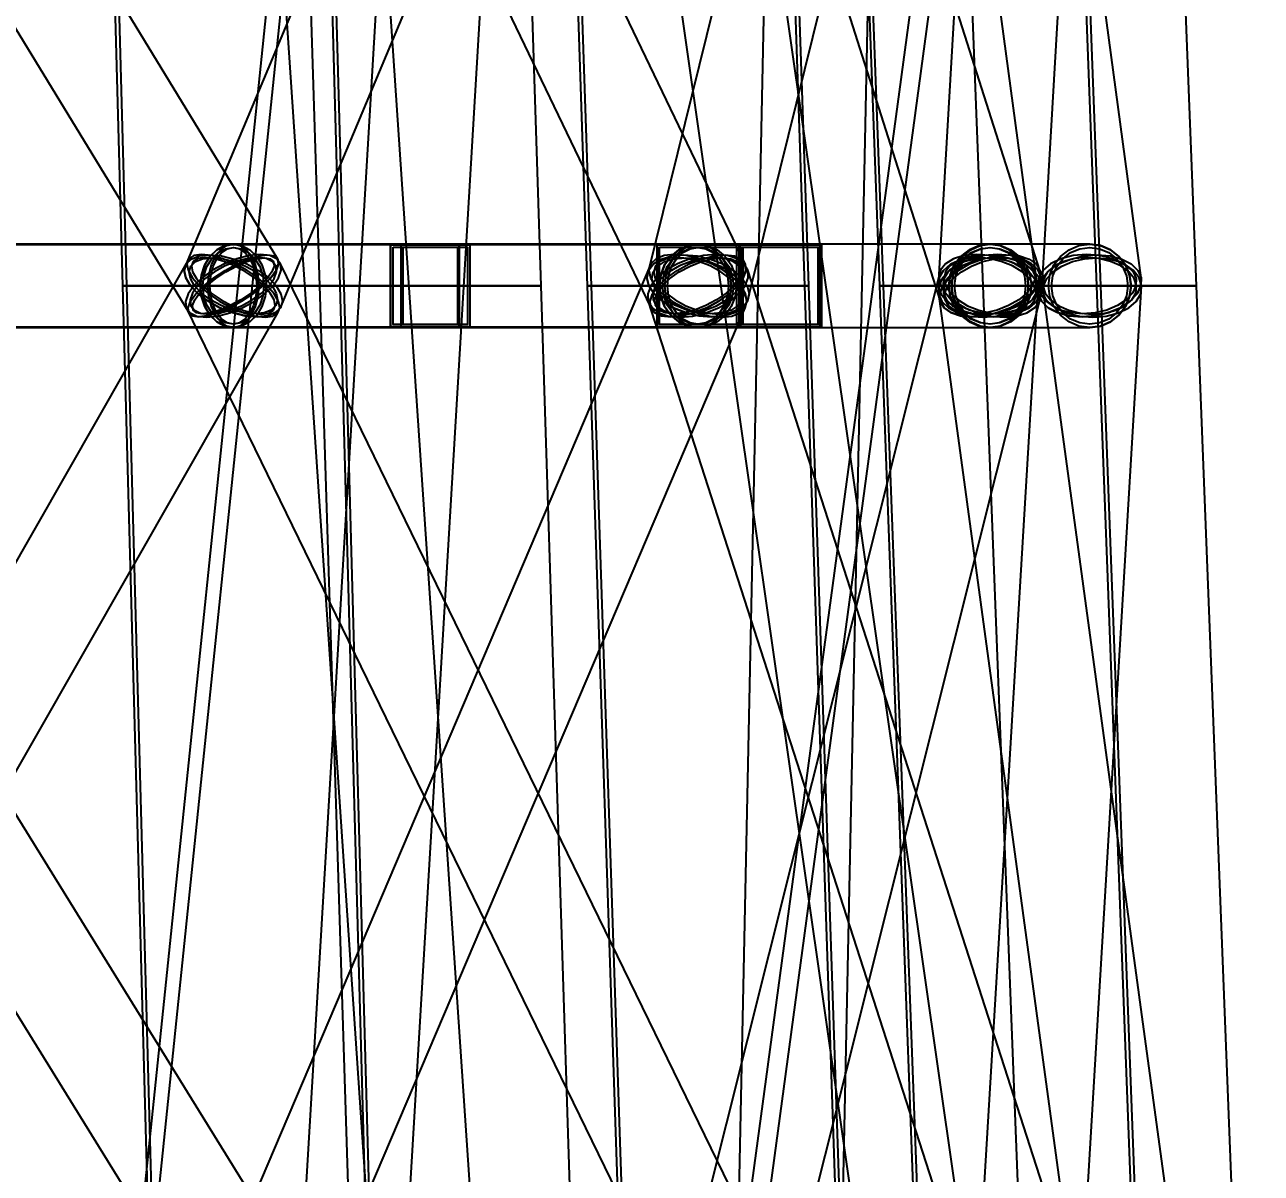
# Model space of a CAD drawing. Header units: millimetres. Extents: x -123812 to 252100, y -3000 to 639000.
# Drawn here: x 9060 to 15086, y 355672 to 361273 of the extents above; entities that cross this region are included whole.
import ezdxf

# ---------------------------------------------------------------- set-up
doc = ezdxf.new("R2010")
doc.units = ezdxf.units.MM
for name, color, linetype, lineweight in [('D-STR-DECK', 7, 'Continuous', 25), ('D-STR-DIM', 7, 'Continuous', 13), ('D-STR-STRC', 7, 'Continuous', 25)]:
    doc.layers.add(name, color=color, linetype=linetype, lineweight=lineweight)
doc.styles.add('OpenSansCondensed-Light', font='OpenSansCondensed-Light.ttf')
doc.styles.add('TOWER_UNICODE', font='Arial Unicode.ttf')
doc.dimstyles.new('EZDXF', dxfattribs={"dimtxt": 0.25, "dimasz": 0.175, "dimexe": 0.375, "dimexo": 0.125, "dimgap": 0.1, "dimtad": 1, "dimlfac": 100, "dimzin": 12, "dimdsep": 46, "dimtxsty": 'OpenSansCondensed-Light', "dimblk": 'ARCHTICK', "dimcen": 2.5, "dimazin": 3, "dimtfac": 0.5, "dimtmove": 2, "dimatfit": 3})

# ---------------------------------------------------------------- blocks, each defined once
blk = doc.blocks.new('_ARCHTICK')
at = {"color": 0, "linetype": 'BYBLOCK', "const_width": 0.15}
blk.add_lwpolyline([(-0.5, -0.5), (0.5, 0.5)], dxfattribs=at)

msp = doc.modelspace()

# ---------------------------------------------------------------- linework, layer by layer
at = {"layer": 'D-STR-DECK'}
for points in [[(6481.3, 355000), (7459.2, 369000), (7433.3, 371000), (11059.6, 371000), (11097.8, 369000), (9651.9, 355000)], [(6481.3, 355000), (7459.2, 369000), (7433.3, 371000), (11059.6, 371000), (11097.8, 369000), (9651.9, 355000)], [(9583, 355000), (11028.9, 369000), (10990.7, 371000), (14450, 371000), (14500, 369000), (12610.8, 355000)], [(9583, 355000), (11028.9, 369000), (10990.7, 371000), (14450, 371000), (14500, 369000), (12610.8, 355000)], [(12520.8, 355000), (14410, 369000), (14360, 371000), (17593.2, 371000), (17654.1, 369000), (15354, 355000)], [(12520.8, 355000), (14410, 369000), (14360, 371000), (17593.2, 371000), (17654.1, 369000), (15354, 355000)]]:
    msp.add_lwpolyline(points, close=True, dxfattribs=at)
at = {"layer": 'D-STR-STRC'}
for points in [[(14391.5, 350035.7), (10811.5, 375035.7), (10803, 375040.5), (10777.9, 375042.6), (10737.9, 375041.8), (10685.8, 375038.1), (10625.2, 375031.8), (10560.1, 375023.4), (10495, 375013.3), (10434.4, 375002.4), (10382.3, 374991.3), (10342.3, 374980.8), (10317.2, 374971.6), (10308.6, 374964.3), (13888.6, 349964.3)], [(11607, 350016.9), (9917.2, 375016.9), (9908.6, 375024.4), (9883.3, 375030.3), (9843, 375034.1), (9790.5, 375035.6), (9729.4, 375034.6), (9663.8, 375031.3), (9598.2, 375025.9), (9537.1, 375018.7), (9484.6, 375010.2), (9444.3, 375001.1), (9419, 374991.8), (9410.4, 374983.1), (11100.2, 349983.1)], [(10604.8, 349985.2), (12089.2, 374985.2), (12080.6, 374994.9), (12055.3, 375004.9), (12015, 375014.6), (11962.5, 375023.3), (11901.3, 375030.4), (11835.7, 375035.4), (11770.1, 375038), (11708.9, 375038), (11656.4, 375035.5), (11616.1, 375030.5), (11590.8, 375023.4), (11582.1, 375014.8), (10097.7, 350014.8)], [(12931.6, 349994.8), (13454.9, 374994.8), (13446.3, 375004.8), (13420.9, 375014.5), (13380.6, 375023.2), (13328, 375030.3), (13266.7, 375035.4), (13201, 375038), (13135.3, 375038), (13074, 375035.5), (13021.4, 375030.5), (12981.1, 375023.5), (12955.7, 375014.9), (12947, 375005.2), (12423.7, 350005.2)], [(6810.1, 364869.2), (9858.6, 359869.2), (9876.5, 359854.1), (9908, 359848.9), (9951, 359854.1), (10002.5, 359869.2), (10059.1, 359893.2), (10116.8, 359924.5), (10171.7, 359960.9), (10220.2, 360000), (10258.8, 360039.1), (10285, 360075.5), (10297, 360106.8), (10293.9, 360130.8), (7245.4, 365130.8)], [(9708.4, 364893.2), (12110.5, 359893.2), (12129.5, 359869.2), (12162.8, 359854.1), (12208.3, 359848.9), (12262.8, 359854.1), (12322.6, 359869.2), (12383.7, 359893.2), (12441.9, 359924.5), (12493.1, 359960.9), (12534, 360000), (12561.8, 360039.1), (12574.4, 360075.5), (12571.2, 360106.8), (10169.1, 365106.8)], [(11942.7, 365106.8), (9846.5, 360106.8), (9837.2, 360075.5), (9844.2, 360039.1), (9867, 360000), (9904.1, 359960.9), (9952.9, 359924.5), (10010.1, 359893.2), (10071.8, 359869.2), (10133.8, 359854.1), (10192, 359848.9), (10242.2, 359854.1), (10281.1, 359869.2), (10306.1, 359893.2), (12402.3, 364893.2)], [(11930, 364924.5), (13521.9, 359924.5), (13540.2, 359893.2), (13573.7, 359869.2), (13620.2, 359854.1), (13676.6, 359848.9), (13738.9, 359854.1), (13803, 359869.2), (13864.4, 359893.2), (13919.1, 359924.5), (13963.2, 359960.9), (13993.7, 360000), (14008.7, 360039.1), (14006.9, 360075.5), (12415, 365075.5)], [(13335.2, 365075.5), (12099.4, 360075.5), (12092, 360039.1), (12101.5, 360000), (12127.3, 359960.9), (12167.6, 359924.5), (12219.8, 359893.2), (12280.2, 359869.2), (12344.8, 359854.1), (12409.1, 359848.9), (12468.7, 359854.1), (12519.6, 359869.2), (12558.4, 359893.2), (12582.3, 359924.5), (13818.1, 364924.5)], [(13325.8, 364960.9), (13999.1, 359960.9), (14015.1, 359924.5), (14047.1, 359893.2), (14092.9, 359869.2), (14149.5, 359854.1), (14212.8, 359848.9), (14278.7, 359854.1), (14342.7, 359869.2), (14400.3, 359893.2), (14447.7, 359924.5), (14481.6, 359960.9), (14499.8, 360000), (14500.9, 360039.1), (13827.5, 365039.1)], [(13802.3, 365000), (13511.2, 360000), (13524, 359960.9), (13553.2, 359924.5), (13596.8, 359893.2), (13651.8, 359869.2), (13714.4, 359854.1), (13780.5, 359848.9), (13845.5, 359854.1), (13905, 359869.2), (13954.9, 359893.2), (13991.8, 359924.5), (14013.2, 359960.9), (14017.7, 360000), (14308.8, 365000)], [(7125, 359796.8), (10076.3, 359796.8), (10108.3, 359803.7), (10138.1, 359824), (10163.7, 359856.3), (10183.4, 359898.4), (10195.8, 359947.4), (10200, 360000), (10195.8, 360052.6), (10183.4, 360101.6), (10163.7, 360143.7), (10138.1, 360176), (10108.3, 360196.3), (10076.3, 360203.2), (7125, 360203.2)], [(7125, 359796.8), (10076.3, 359796.8), (10108.3, 359803.7), (10138.1, 359824), (10163.7, 359856.3), (10183.4, 359898.4), (10195.8, 359947.4), (10200, 360000), (10195.8, 360052.6), (10183.4, 360101.6), (10163.7, 360143.7), (10138.1, 360176), (10108.3, 360196.3), (10076.3, 360203.2), (7125, 360203.2)], [(10430.7, 355132), (7342, 360132), (7323.9, 360147.2), (7292.3, 360152.4), (7249.4, 360147.2), (7197.9, 360132), (7141.5, 360107.8), (7083.9, 360076.2), (7029.2, 360039.4), (6980.9, 360000), (6942.5, 359960.6), (6916.6, 359923.8), (6904.8, 359892.2), (6908, 359868), (9996.8, 354868)], [(7438.5, 354868), (10292.6, 359868), (10302.1, 359892.2), (10296.3, 359923.8), (10275.5, 359960.6), (10241.1, 360000), (10195.4, 360039.4), (10141.7, 360076.2), (10083.4, 360107.8), (10024.7, 360132), (9969.6, 360147.2), (9921.6, 360152.4), (9884.3, 360147.2), (9860, 360132), (7005.9, 355132)], [(12739.1, 355107.8), (10306.2, 360107.8), (10287.1, 360132), (10253.6, 360147.2), (10208.1, 360152.4), (10153.6, 360147.2), (10093.8, 360132), (10032.8, 360107.8), (9974.8, 360076.2), (9923.7, 360039.4), (9883, 360000), (9855.4, 359960.6), (9843, 359923.8), (9846.4, 359892.2), (12279.4, 354892.2)], [(10443.2, 354892.2), (12570.3, 359892.2), (12579.7, 359923.8), (12572.8, 359960.6), (12550.1, 360000), (12513.1, 360039.4), (12464.4, 360076.2), (12407.3, 360107.8), (12345.7, 360132), (12283.7, 360147.2), (12225.6, 360152.4), (12175.4, 360147.2), (12136.5, 360132), (12111.4, 360107.8), (9984.4, 355107.8)], [(14194.5, 355076.2), (12583.1, 360076.2), (12564.8, 360107.8), (12531.2, 360132), (12484.6, 360147.2), (12428.2, 360152.4), (12365.8, 360147.2), (12301.8, 360132), (12240.4, 360107.8), (12185.9, 360076.2), (12141.9, 360039.4), (12111.5, 360000), (12096.7, 359960.6), (12098.6, 359923.8), (13710, 354923.8)], [(12750.5, 354923.8), (14005.7, 359923.8), (14013.2, 359960.6), (14003.8, 360000), (13978, 360039.4), (13937.7, 360076.2), (13885.6, 360107.8), (13825.2, 360132), (13760.7, 360147.2), (13696.4, 360152.4), (13636.8, 360147.2), (13585.9, 360132), (13547.1, 360107.8), (13523.2, 360076.2), (12268, 355076.2)], [(14695.3, 355039.4), (14015.3, 360039.4), (13999.2, 360076.2), (13967.1, 360107.8), (13921.2, 360132), (13864.7, 360147.2), (13801.3, 360152.4), (13735.4, 360147.2), (13671.5, 360132), (13613.9, 360107.8), (13566.5, 360076.2), (13532.7, 360039.4), (13514.7, 360000), (13513.6, 359960.6), (14193.6, 354960.6)], [(14205.5, 355000), (14503.2, 360000), (14490.4, 360039.4), (14461.2, 360076.2), (14417.6, 360107.8), (14362.6, 360132), (14300, 360147.2), (14233.9, 360152.4), (14168.9, 360147.2), (14109.4, 360132), (14059.6, 360107.8), (14022.7, 360076.2), (14001.3, 360039.4), (13996.8, 360000), (13699.1, 355000)]]:
    msp.add_lwpolyline(points, dxfattribs=at)
for points in [[(9400.3, 365000), (9536.7, 360000), (10615.9, 360000), (10477.2, 365000)], [(9418.4, 365000), (9555.4, 360000), (10597.1, 360000), (10459.2, 365000)], [(10339, 365000), (10496.6, 360000), (11575.8, 360000), (11416, 365000)], [(11634, 365000), (11801.2, 360000), (12880.5, 360000), (12710.9, 365000)], [(11652.1, 365000), (11820, 360000), (12861.7, 360000), (12692.9, 365000)], [(13038.2, 365000), (13224.8, 360000), (14304.1, 360000), (14115.1, 365000)], [(13056.2, 365000), (13243.6, 360000), (14285.3, 360000), (14097, 365000)], [(13535.2, 365000), (13729.1, 360000), (14770.9, 360000), (14576, 365000)], [(6230.3, 359800), (11177.6, 359800), (11177.6, 360200), (6230.3, 360200)], [(6230.3, 359800), (11177.6, 359800), (11177.6, 360200), (6230.3, 360200)], [(9915.1, 360000), (9920.6, 359947.4), (9936.7, 359898.4), (9962.3, 359856.3), (9995.7, 359824), (10034.5, 359803.7), (10076.3, 359796.8), (12340.9, 359796.8), (12382.6, 359803.7), (12421.5, 359824), (12454.9, 359856.3), (12480.5, 359898.4), (12496.6, 359947.4), (12502.1, 360000), (12496.6, 360052.6), (12480.5, 360101.6), (12454.9, 360143.7), (12421.5, 360176), (12382.6, 360196.3), (12340.9, 360203.2), (10076.3, 360203.2), (10034.5, 360196.3), (9995.7, 360176), (9962.3, 360143.7), (9936.7, 360101.6), (9920.6, 360052.6)], [(10237.5, 360000), (10232, 359947.4), (10215.9, 359898.4), (10190.3, 359856.3), (10156.9, 359824), (10118, 359803.7), (10076.3, 359796.8), (10034.5, 359803.7), (9995.7, 359824), (9962.3, 359856.3), (9936.7, 359898.4), (9920.6, 359947.4), (9915.1, 360000), (9920.6, 360052.6), (9936.7, 360101.6), (9962.3, 360143.7), (9995.7, 360176), (10034.5, 360196.3), (10076.3, 360203.2), (10118, 360196.3), (10156.9, 360176), (10190.3, 360143.7), (10215.9, 360101.6), (10232, 360052.6)], [(9915.1, 360000), (9920.6, 359947.4), (9936.7, 359898.4), (9962.3, 359856.3), (9995.7, 359824), (10034.5, 359803.7), (10076.3, 359796.8), (12340.9, 359796.8), (12382.6, 359803.7), (12421.5, 359824), (12454.9, 359856.3), (12480.5, 359898.4), (12496.6, 359947.4), (12502.1, 360000), (12496.6, 360052.6), (12480.5, 360101.6), (12454.9, 360143.7), (12421.5, 360176), (12382.6, 360196.3), (12340.9, 360203.2), (10076.3, 360203.2), (10034.5, 360196.3), (9995.7, 360176), (9962.3, 360143.7), (9936.7, 360101.6), (9920.6, 360052.6)], [(10237.5, 360000), (10232, 359947.4), (10215.9, 359898.4), (10190.3, 359856.3), (10156.9, 359824), (10118, 359803.7), (10076.3, 359796.8), (10034.5, 359803.7), (9995.7, 359824), (9962.3, 359856.3), (9936.7, 359898.4), (9920.6, 359947.4), (9915.1, 360000), (9920.6, 360052.6), (9936.7, 360101.6), (9962.3, 360143.7), (9995.7, 360176), (10034.5, 360196.3), (10076.3, 360203.2), (10118, 360196.3), (10156.9, 360176), (10190.3, 360143.7), (10215.9, 360101.6), (10232, 360052.6)], [(10224.8, 360000), (10219.7, 359951.5), (10204.9, 359906.4), (10181.3, 359867.6), (10150.5, 359837.9), (10114.7, 359819.2), (10076.3, 359812.8), (10037.8, 359819.2), (10002, 359837.9), (9971.3, 359867.6), (9947.7, 359906.4), (9932.8, 359951.5), (9927.8, 360000), (9932.8, 360048.5), (9947.7, 360093.6), (9971.3, 360132.4), (10002, 360162.1), (10037.8, 360180.8), (10076.3, 360187.2), (10114.7, 360180.8), (10150.5, 360162.1), (10181.3, 360132.4), (10204.9, 360093.6), (10219.7, 360048.5)], [(10224.8, 360000), (10219.7, 359951.5), (10204.9, 359906.4), (10181.3, 359867.6), (10150.5, 359837.9), (10114.7, 359819.2), (10076.3, 359812.8), (10037.8, 359819.2), (10002, 359837.9), (9971.3, 359867.6), (9947.7, 359906.4), (9932.8, 359951.5), (9927.8, 360000), (9932.8, 360048.5), (9947.7, 360093.6), (9971.3, 360132.4), (10002, 360162.1), (10037.8, 360180.8), (10076.3, 360187.2), (10114.7, 360180.8), (10150.5, 360162.1), (10181.3, 360132.4), (10204.9, 360093.6), (10219.7, 360048.5)], [(10200, 360000), (10195.8, 359947.4), (10183.4, 359898.4), (10163.7, 359856.3), (10138.1, 359824), (10108.3, 359803.7), (10076.3, 359796.8), (10044.3, 359803.7), (10014.4, 359824), (9988.8, 359856.3), (9969.1, 359898.4), (9956.8, 359947.4), (9952.6, 360000), (9956.8, 360052.6), (9969.1, 360101.6), (9988.8, 360143.7), (10014.4, 360176), (10044.3, 360196.3), (10076.3, 360203.2), (10108.3, 360196.3), (10138.1, 360176), (10163.7, 360143.7), (10183.4, 360101.6), (10195.8, 360052.6)], [(10200, 360000), (10195.8, 359947.4), (10183.4, 359898.4), (10163.7, 359856.3), (10138.1, 359824), (10108.3, 359803.7), (10076.3, 359796.8), (10044.3, 359803.7), (10014.4, 359824), (9988.8, 359856.3), (9969.1, 359898.4), (9956.8, 359947.4), (9952.6, 360000), (9956.8, 360052.6), (9969.1, 360101.6), (9988.8, 360143.7), (10014.4, 360176), (10044.3, 360196.3), (10076.3, 360203.2), (10108.3, 360196.3), (10138.1, 360176), (10163.7, 360143.7), (10183.4, 360101.6), (10195.8, 360052.6)], [(10190.2, 360000), (10186.3, 359951.5), (10175, 359906.4), (10156.9, 359867.6), (10133.3, 359837.9), (10105.8, 359819.2), (10076.3, 359812.8), (10046.8, 359819.2), (10019.3, 359837.9), (9995.7, 359867.6), (9977.6, 359906.4), (9966.2, 359951.5), (9962.3, 360000), (9966.2, 360048.5), (9977.6, 360093.6), (9995.7, 360132.4), (10019.3, 360162.1), (10046.8, 360180.8), (10076.3, 360187.2), (10105.8, 360180.8), (10133.3, 360162.1), (10156.9, 360132.4), (10175, 360093.6), (10186.3, 360048.5)], [(10190.2, 360000), (10186.3, 359951.5), (10175, 359906.4), (10156.9, 359867.6), (10133.3, 359837.9), (10105.8, 359819.2), (10076.3, 359812.8), (10046.8, 359819.2), (10019.3, 359837.9), (9995.7, 359867.6), (9977.6, 359906.4), (9966.2, 359951.5), (9962.3, 360000), (9966.2, 360048.5), (9977.6, 360093.6), (9995.7, 360132.4), (10019.3, 360162.1), (10046.8, 360180.8), (10076.3, 360187.2), (10105.8, 360180.8), (10133.3, 360162.1), (10156.9, 360132.4), (10175, 360093.6), (10186.3, 360048.5)], [(10843, 359800), (12936.7, 359800), (12936.7, 360200), (10843, 360200)], [(10843, 360200), (11229.4, 360200), (11229.4, 359800), (10843, 359800)], [(10843, 359800), (12936.7, 359800), (12936.7, 360200), (10843, 360200)], [(10843, 360200), (11229.4, 360200), (11229.4, 359800), (10843, 359800)], [(10854.6, 360188), (11217.8, 360188), (11217.8, 359812), (10854.6, 359812)], [(10854.6, 360188), (11217.8, 360188), (11217.8, 359812), (10854.6, 359812)], [(10894.8, 360200), (11177.6, 360200), (11177.6, 359800), (10894.8, 359800)], [(10894.8, 360200), (11177.6, 360200), (11177.6, 359800), (10894.8, 359800)], [(10903.3, 360188), (11169.1, 360188), (11169.1, 359812), (10903.3, 359812)], [(10903.3, 360188), (11169.1, 360188), (11169.1, 359812), (10903.3, 359812)], [(12141.2, 359800), (12943.2, 359800), (12943.2, 360200), (12141.2, 360200)], [(12141.2, 360200), (12540.5, 360200), (12540.5, 359800), (12141.2, 359800)], [(12153.1, 360000), (12159.5, 359947.4), (12178.3, 359898.4), (12208.1, 359856.3), (12247, 359824), (12292.3, 359803.7), (12340.9, 359796.8), (13764.4, 359796.8), (13813, 359803.7), (13858.3, 359824), (13897.2, 359856.3), (13927, 359898.4), (13945.8, 359947.4), (13952.2, 360000), (13945.8, 360052.6), (13927, 360101.6), (13897.2, 360143.7), (13858.3, 360176), (13813, 360196.3), (13764.4, 360203.2), (12340.9, 360203.2), (12292.3, 360196.3), (12247, 360176), (12208.1, 360143.7), (12178.3, 360101.6), (12159.5, 360052.6)], [(12528.6, 360000), (12522.2, 359947.4), (12503.4, 359898.4), (12473.6, 359856.3), (12434.7, 359824), (12389.5, 359803.7), (12340.9, 359796.8), (12292.3, 359803.7), (12247, 359824), (12208.1, 359856.3), (12178.3, 359898.4), (12159.5, 359947.4), (12153.1, 360000), (12159.5, 360052.6), (12178.3, 360101.6), (12208.1, 360143.7), (12247, 360176), (12292.3, 360196.3), (12340.9, 360203.2), (12389.5, 360196.3), (12434.7, 360176), (12473.6, 360143.7), (12503.4, 360101.6), (12522.2, 360052.6)], [(12153.1, 360000), (12159.5, 359947.4), (12178.3, 359898.4), (12208.1, 359856.3), (12247, 359824), (12292.3, 359803.7), (12340.9, 359796.8), (13764.4, 359796.8), (13813, 359803.7), (13858.3, 359824), (13897.2, 359856.3), (13927, 359898.4), (13945.8, 359947.4), (13952.2, 360000), (13945.8, 360052.6), (13927, 360101.6), (13897.2, 360143.7), (13858.3, 360176), (13813, 360196.3), (13764.4, 360203.2), (12340.9, 360203.2), (12292.3, 360196.3), (12247, 360176), (12208.1, 360143.7), (12178.3, 360101.6), (12159.5, 360052.6)], [(12528.6, 360000), (12522.2, 359947.4), (12503.4, 359898.4), (12473.6, 359856.3), (12434.7, 359824), (12389.5, 359803.7), (12340.9, 359796.8), (12292.3, 359803.7), (12247, 359824), (12208.1, 359856.3), (12178.3, 359898.4), (12159.5, 359947.4), (12153.1, 360000), (12159.5, 360052.6), (12178.3, 360101.6), (12208.1, 360143.7), (12247, 360176), (12292.3, 360196.3), (12340.9, 360203.2), (12389.5, 360196.3), (12434.7, 360176), (12473.6, 360143.7), (12503.4, 360101.6), (12522.2, 360052.6)], [(12153.2, 360188), (12528.6, 360188), (12528.6, 359812), (12153.2, 359812)], [(12513.8, 360000), (12507.9, 359951.5), (12490.6, 359906.4), (12463.2, 359867.6), (12427.3, 359837.9), (12385.6, 359819.2), (12340.9, 359812.8), (12296.1, 359819.2), (12254.4, 359837.9), (12218.6, 359867.6), (12191.1, 359906.4), (12173.8, 359951.5), (12167.9, 360000), (12173.8, 360048.5), (12191.1, 360093.6), (12218.6, 360132.4), (12254.4, 360162.1), (12296.1, 360180.8), (12340.9, 360187.2), (12385.6, 360180.8), (12427.3, 360162.1), (12463.2, 360132.4), (12490.6, 360093.6), (12507.9, 360048.5)], [(12513.8, 360000), (12507.9, 359951.5), (12490.6, 359906.4), (12463.2, 359867.6), (12427.3, 359837.9), (12385.6, 359819.2), (12340.9, 359812.8), (12296.1, 359819.2), (12254.4, 359837.9), (12218.6, 359867.6), (12191.1, 359906.4), (12173.8, 359951.5), (12167.9, 360000), (12173.8, 360048.5), (12191.1, 360093.6), (12218.6, 360132.4), (12254.4, 360162.1), (12296.1, 360180.8), (12340.9, 360187.2), (12385.6, 360180.8), (12427.3, 360162.1), (12463.2, 360132.4), (12490.6, 360093.6), (12507.9, 360048.5)], [(12502.1, 360000), (12496.6, 359947.4), (12480.5, 359898.4), (12454.9, 359856.3), (12421.5, 359824), (12382.6, 359803.7), (12340.9, 359796.8), (12299.1, 359803.7), (12260.3, 359824), (12226.9, 359856.3), (12201.3, 359898.4), (12185.1, 359947.4), (12179.7, 360000), (12185.1, 360052.6), (12201.3, 360101.6), (12226.9, 360143.7), (12260.3, 360176), (12299.1, 360196.3), (12340.9, 360203.2), (12382.6, 360196.3), (12421.5, 360176), (12454.9, 360143.7), (12480.5, 360101.6), (12496.6, 360052.6)], [(12502.1, 360000), (12496.6, 359947.4), (12480.5, 359898.4), (12454.9, 359856.3), (12421.5, 359824), (12382.6, 359803.7), (12340.9, 359796.8), (12299.1, 359803.7), (12260.3, 359824), (12226.9, 359856.3), (12201.3, 359898.4), (12185.1, 359947.4), (12179.7, 360000), (12185.1, 360052.6), (12201.3, 360101.6), (12226.9, 360143.7), (12260.3, 360176), (12299.1, 360196.3), (12340.9, 360203.2), (12382.6, 360196.3), (12421.5, 360176), (12454.9, 360143.7), (12480.5, 360101.6), (12496.6, 360052.6)], [(12489.4, 360000), (12484.3, 359951.5), (12469.5, 359906.4), (12445.9, 359867.6), (12415.1, 359837.9), (12379.3, 359819.2), (12340.9, 359812.8), (12302.4, 359819.2), (12266.6, 359837.9), (12235.8, 359867.6), (12212.2, 359906.4), (12197.4, 359951.5), (12192.3, 360000), (12197.4, 360048.5), (12212.2, 360093.6), (12235.8, 360132.4), (12266.6, 360162.1), (12302.4, 360180.8), (12340.9, 360187.2), (12379.3, 360180.8), (12415.1, 360162.1), (12445.9, 360132.4), (12469.5, 360093.6), (12484.3, 360048.5)], [(12489.4, 360000), (12484.3, 359951.5), (12469.5, 359906.4), (12445.9, 359867.6), (12415.1, 359837.9), (12379.3, 359819.2), (12340.9, 359812.8), (12302.4, 359819.2), (12266.6, 359837.9), (12235.8, 359867.6), (12212.2, 359906.4), (12197.4, 359951.5), (12192.3, 360000), (12197.4, 360048.5), (12212.2, 360093.6), (12235.8, 360132.4), (12266.6, 360162.1), (12302.4, 360180.8), (12340.9, 360187.2), (12379.3, 360180.8), (12415.1, 360162.1), (12445.9, 360132.4), (12469.5, 360093.6), (12484.3, 360048.5)], [(12543.8, 360200), (12943.2, 360200), (12943.2, 359800), (12543.8, 359800)], [(12550.3, 360200), (12936.7, 360200), (12936.7, 359800), (12550.3, 359800)], [(12550.3, 360200), (12936.7, 360200), (12936.7, 359800), (12550.3, 359800)], [(12555.8, 360188), (12931.2, 360188), (12931.2, 359812), (12555.8, 359812)], [(12561.9, 360188), (12925.1, 360188), (12925.1, 359812), (12561.9, 359812)], [(12561.9, 360188), (12925.1, 360188), (12925.1, 359812), (12561.9, 359812)], [(13563, 360000), (13569.8, 359947.4), (13590, 359898.4), (13622, 359856.3), (13663.7, 359824), (13712.3, 359803.7), (13764.4, 359796.8), (14250, 359796.8), (14302.1, 359803.7), (14350.7, 359824), (14392.5, 359856.3), (14424.5, 359898.4), (14444.6, 359947.4), (14451.5, 360000), (14444.6, 360052.6), (14424.5, 360101.6), (14392.5, 360143.7), (14350.7, 360176), (14302.1, 360196.3), (14250, 360203.2), (13764.4, 360203.2), (13712.3, 360196.3), (13663.7, 360176), (13622, 360143.7), (13590, 360101.6), (13569.8, 360052.6)], [(13965.9, 360000), (13959, 359947.4), (13938.9, 359898.4), (13906.9, 359856.3), (13865.2, 359824), (13816.6, 359803.7), (13764.4, 359796.8), (13712.3, 359803.7), (13663.7, 359824), (13622, 359856.3), (13590, 359898.4), (13569.8, 359947.4), (13563, 360000), (13569.8, 360052.6), (13590, 360101.6), (13622, 360143.7), (13663.7, 360176), (13712.3, 360196.3), (13764.4, 360203.2), (13816.6, 360196.3), (13865.2, 360176), (13906.9, 360143.7), (13938.9, 360101.6), (13959, 360052.6)], [(13563, 360000), (13569.8, 359947.4), (13590, 359898.4), (13622, 359856.3), (13663.7, 359824), (13712.3, 359803.7), (13764.4, 359796.8), (14250, 359796.8), (14302.1, 359803.7), (14350.7, 359824), (14392.5, 359856.3), (14424.5, 359898.4), (14444.6, 359947.4), (14451.5, 360000), (14444.6, 360052.6), (14424.5, 360101.6), (14392.5, 360143.7), (14350.7, 360176), (14302.1, 360196.3), (14250, 360203.2), (13764.4, 360203.2), (13712.3, 360196.3), (13663.7, 360176), (13622, 360143.7), (13590, 360101.6), (13569.8, 360052.6)], [(13965.9, 360000), (13959, 359947.4), (13938.9, 359898.4), (13906.9, 359856.3), (13865.2, 359824), (13816.6, 359803.7), (13764.4, 359796.8), (13712.3, 359803.7), (13663.7, 359824), (13622, 359856.3), (13590, 359898.4), (13569.8, 359947.4), (13563, 360000), (13569.8, 360052.6), (13590, 360101.6), (13622, 360143.7), (13663.7, 360176), (13712.3, 360196.3), (13764.4, 360203.2), (13816.6, 360196.3), (13865.2, 360176), (13906.9, 360143.7), (13938.9, 360101.6), (13959, 360052.6)], [(13952.2, 360000), (13945.8, 359947.4), (13927, 359898.4), (13897.2, 359856.3), (13858.3, 359824), (13813, 359803.7), (13764.4, 359796.8), (13715.9, 359803.7), (13670.6, 359824), (13631.7, 359856.3), (13601.9, 359898.4), (13583.1, 359947.4), (13576.7, 360000), (13583.1, 360052.6), (13601.9, 360101.6), (13631.7, 360143.7), (13670.6, 360176), (13715.9, 360196.3), (13764.4, 360203.2), (13813, 360196.3), (13858.3, 360176), (13897.2, 360143.7), (13927, 360101.6), (13945.8, 360052.6)], [(13952.2, 360000), (13945.8, 359947.4), (13927, 359898.4), (13897.2, 359856.3), (13858.3, 359824), (13813, 359803.7), (13764.4, 359796.8), (13715.9, 359803.7), (13670.6, 359824), (13631.7, 359856.3), (13601.9, 359898.4), (13583.1, 359947.4), (13576.7, 360000), (13583.1, 360052.6), (13601.9, 360101.6), (13631.7, 360143.7), (13670.6, 360176), (13715.9, 360196.3), (13764.4, 360203.2), (13813, 360196.3), (13858.3, 360176), (13897.2, 360143.7), (13927, 360101.6), (13945.8, 360052.6)], [(13950, 360000), (13943.7, 359951.5), (13925.2, 359906.4), (13895.7, 359867.6), (13857.2, 359837.9), (13812.5, 359819.2), (13764.4, 359812.8), (13716.4, 359819.2), (13671.6, 359837.9), (13633.2, 359867.6), (13603.7, 359906.4), (13585.2, 359951.5), (13578.8, 360000), (13585.2, 360048.5), (13603.7, 360093.6), (13633.2, 360132.4), (13671.6, 360162.1), (13716.4, 360180.8), (13764.4, 360187.2), (13812.5, 360180.8), (13857.2, 360162.1), (13895.7, 360132.4), (13925.2, 360093.6), (13943.7, 360048.5)], [(13950, 360000), (13943.7, 359951.5), (13925.2, 359906.4), (13895.7, 359867.6), (13857.2, 359837.9), (13812.5, 359819.2), (13764.4, 359812.8), (13716.4, 359819.2), (13671.6, 359837.9), (13633.2, 359867.6), (13603.7, 359906.4), (13585.2, 359951.5), (13578.8, 360000), (13585.2, 360048.5), (13603.7, 360093.6), (13633.2, 360132.4), (13671.6, 360162.1), (13716.4, 360180.8), (13764.4, 360187.2), (13812.5, 360180.8), (13857.2, 360162.1), (13895.7, 360132.4), (13925.2, 360093.6), (13943.7, 360048.5)], [(13937.4, 360000), (13931.5, 359951.5), (13914.2, 359906.4), (13886.7, 359867.6), (13850.9, 359837.9), (13809.2, 359819.2), (13764.4, 359812.8), (13719.7, 359819.2), (13678, 359837.9), (13642.1, 359867.6), (13614.7, 359906.4), (13597.4, 359951.5), (13591.5, 360000), (13597.4, 360048.5), (13614.7, 360093.6), (13642.1, 360132.4), (13678, 360162.1), (13719.7, 360180.8), (13764.4, 360187.2), (13809.2, 360180.8), (13850.9, 360162.1), (13886.7, 360132.4), (13914.2, 360093.6), (13931.5, 360048.5)], [(13937.4, 360000), (13931.5, 359951.5), (13914.2, 359906.4), (13886.7, 359867.6), (13850.9, 359837.9), (13809.2, 359819.2), (13764.4, 359812.8), (13719.7, 359819.2), (13678, 359837.9), (13642.1, 359867.6), (13614.7, 359906.4), (13597.4, 359951.5), (13591.5, 360000), (13597.4, 360048.5), (13614.7, 360093.6), (13642.1, 360132.4), (13678, 360162.1), (13719.7, 360180.8), (13764.4, 360187.2), (13809.2, 360180.8), (13850.9, 360162.1), (13886.7, 360132.4), (13914.2, 360093.6), (13931.5, 360048.5)], [(14451.5, 360000), (14444.6, 359947.4), (14424.5, 359898.4), (14392.5, 359856.3), (14350.7, 359824), (14302.1, 359803.7), (14250, 359796.8), (14197.9, 359803.7), (14149.3, 359824), (14107.5, 359856.3), (14075.5, 359898.4), (14055.4, 359947.4), (14048.5, 360000), (14055.4, 360052.6), (14075.5, 360101.6), (14107.5, 360143.7), (14149.3, 360176), (14197.9, 360196.3), (14250, 360203.2), (14302.1, 360196.3), (14350.7, 360176), (14392.5, 360143.7), (14424.5, 360101.6), (14444.6, 360052.6)], [(14451.5, 360000), (14444.6, 359947.4), (14424.5, 359898.4), (14392.5, 359856.3), (14350.7, 359824), (14302.1, 359803.7), (14250, 359796.8), (14197.9, 359803.7), (14149.3, 359824), (14107.5, 359856.3), (14075.5, 359898.4), (14055.4, 359947.4), (14048.5, 360000), (14055.4, 360052.6), (14075.5, 360101.6), (14107.5, 360143.7), (14149.3, 360176), (14197.9, 360196.3), (14250, 360203.2), (14302.1, 360196.3), (14350.7, 360176), (14392.5, 360143.7), (14424.5, 360101.6), (14444.6, 360052.6)], [(14435.6, 360000), (14429.3, 359951.5), (14410.7, 359906.4), (14381.2, 359867.6), (14342.8, 359837.9), (14298, 359819.2), (14250, 359812.8), (14202, 359819.2), (14157.2, 359837.9), (14118.8, 359867.6), (14089.3, 359906.4), (14070.7, 359951.5), (14064.4, 360000), (14070.7, 360048.5), (14089.3, 360093.6), (14118.8, 360132.4), (14157.2, 360162.1), (14202, 360180.8), (14250, 360187.2), (14298, 360180.8), (14342.8, 360162.1), (14381.2, 360132.4), (14410.7, 360093.6), (14429.3, 360048.5)], [(14435.6, 360000), (14429.3, 359951.5), (14410.7, 359906.4), (14381.2, 359867.6), (14342.8, 359837.9), (14298, 359819.2), (14250, 359812.8), (14202, 359819.2), (14157.2, 359837.9), (14118.8, 359867.6), (14089.3, 359906.4), (14070.7, 359951.5), (14064.4, 360000), (14070.7, 360048.5), (14089.3, 360093.6), (14118.8, 360132.4), (14157.2, 360162.1), (14202, 360180.8), (14250, 360187.2), (14298, 360180.8), (14342.8, 360162.1), (14381.2, 360132.4), (14410.7, 360093.6), (14429.3, 360048.5)], [(10285.6, 360000), (10308.4, 359960.9), (10315.4, 359924.5), (10306.1, 359893.2), (10281.1, 359869.2), (10242.2, 359854.1), (10192, 359848.9), (10133.8, 359854.1), (10071.8, 359869.2), (10010.1, 359893.2), (9952.9, 359924.5), (9904.1, 359960.9), (9867, 360000), (9844.2, 360039.1), (9837.2, 360075.5), (9846.5, 360106.8), (9871.4, 360130.8), (9910.4, 360145.9), (9960.6, 360151.1), (10018.7, 360145.9), (10080.7, 360130.8), (10142.5, 360106.8), (10199.7, 360075.5), (10248.5, 360039.1)], [(9883, 360000), (9855.4, 359960.6), (9843, 359923.8), (9846.4, 359892.2), (9865.5, 359868), (9898.9, 359852.8), (9944.5, 359847.6), (9999, 359852.8), (10058.8, 359868), (10119.7, 359892.2), (10177.8, 359923.8), (10228.9, 359960.6), (10269.6, 360000), (10297.1, 360039.4), (10309.6, 360076.2), (10306.2, 360107.8), (10287.1, 360132), (10253.6, 360147.2), (10208.1, 360152.4), (10153.6, 360147.2), (10093.8, 360132), (10032.8, 360107.8), (9974.8, 360076.2), (9923.7, 360039.4)], [(9911.5, 360000), (9957.1, 359960.6), (10010.9, 359923.8), (10069.1, 359892.2), (10127.8, 359868), (10183, 359852.8), (10230.9, 359847.6), (10268.3, 359852.8), (10292.6, 359868), (10302.1, 359892.2), (10296.3, 359923.8), (10275.5, 359960.6), (10241.1, 360000), (10195.4, 360039.4), (10141.7, 360076.2), (10083.4, 360107.8), (10024.7, 360132), (9969.6, 360147.2), (9921.6, 360152.4), (9884.3, 360147.2), (9860, 360132), (9850.4, 360107.8), (9856.3, 360076.2), (9877.1, 360039.4)], [(10220.2, 360000), (10171.7, 359960.9), (10116.8, 359924.5), (10059.1, 359893.2), (10002.5, 359869.2), (9951, 359854.1), (9908, 359848.9), (9876.5, 359854.1), (9858.6, 359869.2), (9855.5, 359893.2), (9867.5, 359924.5), (9893.7, 359960.9), (9932.4, 360000), (9980.8, 360039.1), (10035.8, 360075.5), (10093.5, 360106.8), (10150, 360130.8), (10201.5, 360145.9), (10244.5, 360151.1), (10276, 360145.9), (10293.9, 360130.8), (10297, 360106.8), (10285, 360075.5), (10258.8, 360039.1)], [(10265, 360000), (10285.5, 359964.7), (10291.8, 359931.9), (10283.5, 359903.7), (10260.9, 359882), (10225.9, 359868.4), (10180.6, 359863.8), (10128.2, 359868.4), (10072.3, 359882), (10016.6, 359903.7), (9965, 359931.9), (9921, 359964.7), (9887.6, 360000), (9867, 360035.3), (9860.7, 360068.1), (9869.1, 360096.3), (9891.6, 360118), (9926.7, 360131.6), (9972, 360136.2), (10024.4, 360131.6), (10080.3, 360118), (10135.9, 360096.3), (10187.5, 360068.1), (10231.5, 360035.3)], [(9902, 360000), (9877.2, 359964.4), (9865.9, 359931.3), (9869, 359902.8), (9886.2, 359881), (9916.4, 359867.3), (9957.4, 359862.6), (10006.6, 359867.3), (10060.5, 359881), (10115.5, 359902.8), (10167.8, 359931.3), (10213.8, 359964.4), (10250.5, 360000), (10275.4, 360035.6), (10286.6, 360068.7), (10283.5, 360097.2), (10266.3, 360119), (10236.2, 360132.7), (10195.1, 360137.4), (10146, 360132.7), (10092.1, 360119), (10037.1, 360097.2), (9984.8, 360068.7), (9938.7, 360035.6)], [(9927.7, 360000), (9968.9, 359964.4), (10017.3, 359931.3), (10069.8, 359902.8), (10122.7, 359881), (10172.5, 359867.3), (10215.7, 359862.6), (10249.4, 359867.3), (10271.3, 359881), (10279.9, 359902.8), (10274.6, 359931.3), (10255.9, 359964.4), (10224.8, 360000), (10183.7, 360035.6), (10135.2, 360068.7), (10082.7, 360097.2), (10029.8, 360119), (9980.1, 360132.7), (9936.9, 360137.4), (9903.2, 360132.7), (9881.3, 360119), (9872.6, 360097.2), (9877.9, 360068.7), (9896.7, 360035.6)], [(10206, 360000), (10162.3, 359964.7), (10112.8, 359931.9), (10060.8, 359903.7), (10009.8, 359882), (9963.3, 359868.4), (9924.6, 359863.8), (9896.2, 359868.4), (9880, 359882), (9877.3, 359903.7), (9888.1, 359931.9), (9911.7, 359964.7), (9946.5, 360000), (9990.2, 360035.3), (10039.7, 360068.1), (10091.8, 360096.3), (10142.8, 360118), (10189.2, 360131.6), (10228, 360136.2), (10256.4, 360131.6), (10272.5, 360118), (10275.3, 360096.3), (10264.5, 360068.1), (10240.9, 360035.3)], [(12580.3, 360000), (12589.8, 359960.9), (12582.3, 359924.5), (12558.4, 359893.2), (12519.6, 359869.2), (12468.7, 359854.1), (12409.1, 359848.9), (12344.8, 359854.1), (12280.2, 359869.2), (12219.8, 359893.2), (12167.6, 359924.5), (12127.3, 359960.9), (12101.5, 360000), (12092, 360039.1), (12099.4, 360075.5), (12123.3, 360106.8), (12162.1, 360130.8), (12213, 360145.9), (12272.7, 360151.1), (12336.9, 360145.9), (12401.5, 360130.8), (12461.9, 360106.8), (12514.1, 360075.5), (12554.5, 360039.1)], [(12111.5, 360000), (12096.7, 359960.6), (12098.6, 359923.8), (12116.9, 359892.2), (12150.6, 359868), (12197.2, 359852.8), (12253.6, 359847.6), (12315.9, 359852.8), (12379.9, 359868), (12441.3, 359892.2), (12495.8, 359923.8), (12539.8, 359960.6), (12570.2, 360000), (12585, 360039.4), (12583.1, 360076.2), (12564.8, 360107.8), (12531.2, 360132), (12484.6, 360147.2), (12428.2, 360152.4), (12365.8, 360147.2), (12301.8, 360132), (12240.4, 360107.8), (12185.9, 360076.2), (12141.9, 360039.4)], [(12131.7, 360000), (12168.6, 359960.6), (12217.3, 359923.8), (12274.4, 359892.2), (12336.1, 359868), (12398, 359852.8), (12456.1, 359847.6), (12506.3, 359852.8), (12545.3, 359868), (12570.3, 359892.2), (12579.7, 359923.8), (12572.8, 359960.6), (12550.1, 360000), (12513.1, 360039.4), (12464.4, 360076.2), (12407.3, 360107.8), (12345.7, 360132), (12283.7, 360147.2), (12225.6, 360152.4), (12175.4, 360147.2), (12136.5, 360132), (12111.4, 360107.8), (12102.1, 360076.2), (12109, 360039.4)], [(12534, 360000), (12493.1, 359960.9), (12441.9, 359924.5), (12383.7, 359893.2), (12322.6, 359869.2), (12262.8, 359854.1), (12208.3, 359848.9), (12162.8, 359854.1), (12129.5, 359869.2), (12110.5, 359893.2), (12107.3, 359924.5), (12120, 359960.9), (12147.7, 360000), (12188.6, 360039.1), (12239.8, 360075.5), (12298, 360106.8), (12359.1, 360130.8), (12418.9, 360145.9), (12473.4, 360151.1), (12518.9, 360145.9), (12552.3, 360130.8), (12571.2, 360106.8), (12574.4, 360075.5), (12561.8, 360039.1)], [(12556.7, 360000), (12565.3, 359964.7), (12558.5, 359931.9), (12537, 359903.7), (12502, 359882), (12456.1, 359868.4), (12402.4, 359863.8), (12344.4, 359868.4), (12286.2, 359882), (12231.7, 359903.7), (12184.7, 359931.9), (12148.3, 359964.7), (12125, 360000), (12116.5, 360035.3), (12123.2, 360068.1), (12144.8, 360096.3), (12179.7, 360118), (12225.6, 360131.6), (12279.4, 360136.2), (12337.3, 360131.6), (12395.5, 360118), (12450, 360096.3), (12497, 360068.1), (12533.4, 360035.3)], [(12134.1, 360000), (12120.8, 359964.4), (12122.4, 359931.3), (12139, 359902.8), (12169.3, 359881), (12211.3, 359867.3), (12262.1, 359862.6), (12318.4, 359867.3), (12376.1, 359881), (12431.4, 359902.8), (12480.6, 359931.3), (12520.2, 359964.4), (12547.6, 360000), (12561, 360035.6), (12559.3, 360068.7), (12542.7, 360097.2), (12512.4, 360119), (12470.4, 360132.7), (12419.6, 360137.4), (12363.4, 360132.7), (12305.6, 360119), (12250.3, 360097.2), (12201.1, 360068.7), (12161.5, 360035.6)], [(12152.3, 360000), (12185.6, 359964.4), (12229.5, 359931.3), (12281, 359902.8), (12336.5, 359881), (12392.4, 359867.3), (12444.8, 359862.6), (12490, 359867.3), (12525.1, 359881), (12547.7, 359902.8), (12556.1, 359931.3), (12549.9, 359964.4), (12529.5, 360000), (12496.1, 360035.6), (12452.2, 360068.7), (12400.8, 360097.2), (12345.2, 360119), (12289.3, 360132.7), (12237, 360137.4), (12191.7, 360132.7), (12156.6, 360119), (12134, 360097.2), (12125.6, 360068.7), (12131.8, 360035.6)], [(12515, 360000), (12478.2, 359964.7), (12431.9, 359931.9), (12379.5, 359903.7), (12324.4, 359882), (12270.5, 359868.4), (12221.3, 359863.8), (12180.3, 359868.4), (12150.3, 359882), (12133.2, 359903.7), (12130.3, 359931.9), (12141.7, 359964.7), (12166.7, 360000), (12203.6, 360035.3), (12249.8, 360068.1), (12302.2, 360096.3), (12357.3, 360118), (12411.2, 360131.6), (12460.4, 360136.2), (12501.4, 360131.6), (12531.5, 360118), (12548.5, 360096.3), (12551.5, 360068.1), (12540, 360035.3)], [(14017.7, 360000), (14013.2, 359960.9), (13991.8, 359924.5), (13954.9, 359893.2), (13905, 359869.2), (13845.5, 359854.1), (13780.5, 359848.9), (13714.4, 359854.1), (13651.8, 359869.2), (13596.8, 359893.2), (13553.2, 359924.5), (13524, 359960.9), (13511.2, 360000), (13515.7, 360039.1), (13537.1, 360075.5), (13574, 360106.8), (13623.9, 360130.8), (13683.4, 360145.9), (13748.4, 360151.1), (13814.5, 360145.9), (13877.1, 360130.8), (13932.1, 360106.8), (13975.7, 360075.5), (14004.9, 360039.1)], [(13514.7, 360000), (13513.6, 359960.6), (13529.7, 359923.8), (13561.8, 359892.2), (13607.6, 359868), (13664.2, 359852.8), (13727.6, 359847.6), (13793.5, 359852.8), (13857.4, 359868), (13915, 359892.2), (13962.3, 359923.8), (13996.2, 359960.6), (14014.2, 360000), (14015.3, 360039.4), (13999.2, 360076.2), (13967.1, 360107.8), (13921.2, 360132), (13864.7, 360147.2), (13801.3, 360152.4), (13735.4, 360147.2), (13671.5, 360132), (13613.9, 360107.8), (13566.5, 360076.2), (13532.7, 360039.4)], [(13525.1, 360000), (13550.8, 359960.6), (13591.2, 359923.8), (13643.3, 359892.2), (13703.7, 359868), (13768.2, 359852.8), (13832.4, 359847.6), (13892.1, 359852.8), (13943, 359868), (13981.8, 359892.2), (14005.7, 359923.8), (14013.2, 359960.6), (14003.8, 360000), (13978, 360039.4), (13937.7, 360076.2), (13885.6, 360107.8), (13825.2, 360132), (13760.7, 360147.2), (13696.4, 360152.4), (13636.8, 360147.2), (13585.9, 360132), (13547.1, 360107.8), (13523.2, 360076.2), (13515.6, 360039.4)], [(13993.7, 360000), (13963.2, 359960.9), (13919.1, 359924.5), (13864.4, 359893.2), (13803, 359869.2), (13738.9, 359854.1), (13676.6, 359848.9), (13620.2, 359854.1), (13573.7, 359869.2), (13540.2, 359893.2), (13521.9, 359924.5), (13520.2, 359960.9), (13535.2, 360000), (13565.7, 360039.1), (13609.8, 360075.5), (13664.4, 360106.8), (13725.9, 360130.8), (13790, 360145.9), (13852.3, 360151.1), (13908.7, 360145.9), (13955.2, 360130.8), (13988.7, 360106.8), (14006.9, 360075.5), (14008.7, 360039.1)], [(13992.7, 360000), (13988.7, 359964.7), (13969.4, 359931.9), (13936.1, 359903.7), (13891.1, 359882), (13837.5, 359868.4), (13778.9, 359863.8), (13719.3, 359868.4), (13662.8, 359882), (13613.3, 359903.7), (13574, 359931.9), (13547.7, 359964.7), (13536.2, 360000), (13540.2, 360035.3), (13559.5, 360068.1), (13592.8, 360096.3), (13637.8, 360118), (13691.4, 360131.6), (13750, 360136.2), (13809.5, 360131.6), (13866, 360118), (13915.6, 360096.3), (13954.9, 360068.1), (13981.2, 360035.3)], [(13539.2, 360000), (13538.3, 359964.4), (13552.8, 359931.3), (13581.7, 359902.8), (13623.1, 359881), (13674.1, 359867.3), (13731.2, 359862.6), (13790.6, 359867.3), (13848.3, 359881), (13900.2, 359902.8), (13942.9, 359931.3), (13973.4, 359964.4), (13989.6, 360000), (13990.6, 360035.6), (13976.1, 360068.7), (13947.2, 360097.2), (13905.8, 360119), (13854.8, 360132.7), (13797.7, 360137.4), (13738.2, 360132.7), (13680.6, 360119), (13628.7, 360097.2), (13586, 360068.7), (13555.5, 360035.6)], [(13548.6, 360000), (13571.9, 359964.4), (13608.2, 359931.3), (13655.2, 359902.8), (13709.6, 359881), (13767.8, 359867.3), (13825.8, 359862.6), (13879.5, 359867.3), (13925.4, 359881), (13960.4, 359902.8), (13982, 359931.3), (13988.8, 359964.4), (13980.2, 360000), (13957, 360035.6), (13920.7, 360068.7), (13873.7, 360097.2), (13819.2, 360119), (13761.1, 360132.7), (13703.1, 360137.4), (13649.4, 360132.7), (13603.4, 360119), (13568.5, 360097.2), (13546.9, 360068.7), (13540.1, 360035.6)], [(13971.2, 360000), (13943.6, 359964.7), (13903.9, 359931.9), (13854.6, 359903.7), (13799.2, 359882), (13741.4, 359868.4), (13685.2, 359863.8), (13634.4, 359868.4), (13592.5, 359882), (13562.3, 359903.7), (13545.8, 359931.9), (13544.3, 359964.7), (13557.7, 360000), (13585.3, 360035.3), (13625, 360068.1), (13674.3, 360096.3), (13729.7, 360118), (13787.5, 360131.6), (13843.7, 360136.2), (13894.5, 360131.6), (13936.4, 360118), (13966.6, 360096.3), (13983.1, 360068.1), (13984.6, 360035.3)], [(13996.8, 360000), (14009.6, 359960.6), (14038.8, 359923.8), (14082.4, 359892.2), (14137.4, 359868), (14200, 359852.8), (14266.1, 359847.6), (14331.1, 359852.8), (14390.6, 359868), (14440.4, 359892.2), (14477.3, 359923.8), (14498.7, 359960.6), (14503.2, 360000), (14490.4, 360039.4), (14461.2, 360076.2), (14417.6, 360107.8), (14362.6, 360132), (14300, 360147.2), (14233.9, 360152.4), (14168.9, 360147.2), (14109.4, 360132), (14059.6, 360107.8), (14022.7, 360076.2), (14001.3, 360039.4)], [(14499.8, 360000), (14481.6, 359960.9), (14447.7, 359924.5), (14400.3, 359893.2), (14342.7, 359869.2), (14278.7, 359854.1), (14212.8, 359848.9), (14149.5, 359854.1), (14092.9, 359869.2), (14047.1, 359893.2), (14015.1, 359924.5), (13999.1, 359960.9), (14000.2, 360000), (14018.4, 360039.1), (14052.3, 360075.5), (14099.7, 360106.8), (14157.3, 360130.8), (14221.3, 360145.9), (14287.2, 360151.1), (14350.5, 360145.9), (14407.1, 360130.8), (14452.9, 360106.8), (14484.9, 360075.5), (14500.9, 360039.1)], [(14021.7, 360000), (14033.3, 359964.4), (14059.6, 359931.3), (14098.9, 359902.8), (14148.5, 359881), (14205, 359867.3), (14264.5, 359862.6), (14323.1, 359867.3), (14376.7, 359881), (14421.7, 359902.8), (14455, 359931.3), (14474.3, 359964.4), (14478.3, 360000), (14466.7, 360035.6), (14440.4, 360068.7), (14401.1, 360097.2), (14351.5, 360119), (14295, 360132.7), (14235.5, 360137.4), (14176.9, 360132.7), (14123.3, 360119), (14078.3, 360097.2), (14045, 360068.7), (14025.7, 360035.6)], [(14475.2, 360000), (14458.8, 359964.7), (14428.3, 359931.9), (14385.5, 359903.7), (14333.6, 359882), (14275.9, 359868.4), (14216.5, 359863.8), (14159.4, 359868.4), (14108.4, 359882), (14067.1, 359903.7), (14038.2, 359931.9), (14023.8, 359964.7), (14024.8, 360000), (14041.2, 360035.3), (14071.7, 360068.1), (14114.5, 360096.3), (14166.4, 360118), (14224.1, 360131.6), (14283.5, 360136.2), (14340.6, 360131.6), (14391.6, 360118), (14432.9, 360096.3), (14461.8, 360068.1), (14476.2, 360035.3)], [(9536.7, 360000), (9673, 355000), (10754.5, 355000), (10615.9, 360000)], [(10615.9, 360000), (10597.5, 360000), (10543.6, 360000), (10457.8, 360000), (10346.1, 360000), (10215.9, 360000), (10076.3, 360000), (9936.6, 360000), (9806.5, 360000), (9694.7, 360000), (9609, 360000), (9555, 360000), (9536.7, 360000), (9555, 360000), (9609, 360000), (9694.7, 360000), (9806.5, 360000), (9936.6, 360000), (10076.3, 360000), (10215.9, 360000), (10346.1, 360000), (10457.8, 360000), (10543.6, 360000), (10597.5, 360000)], [(9555.4, 360000), (9692.4, 355000), (10735.1, 355000), (10597.1, 360000)], [(10597.1, 360000), (10579.4, 360000), (10527.4, 360000), (10444.6, 360000), (10336.7, 360000), (10211.1, 360000), (10076.3, 360000), (9941.5, 360000), (9815.8, 360000), (9708, 360000), (9625.2, 360000), (9573.1, 360000), (9555.4, 360000), (9573.1, 360000), (9625.2, 360000), (9708, 360000), (9815.8, 360000), (9941.5, 360000), (10076.3, 360000), (10211.1, 360000), (10336.7, 360000), (10444.6, 360000), (10527.4, 360000), (10579.4, 360000)], [(10496.6, 360000), (10654.1, 355000), (11735.7, 355000), (11575.8, 360000)], [(11575.8, 360000), (11557.4, 360000), (11503.5, 360000), (11417.8, 360000), (11306, 360000), (11175.9, 360000), (11036.2, 360000), (10896.5, 360000), (10766.4, 360000), (10654.6, 360000), (10568.9, 360000), (10515, 360000), (10496.6, 360000), (10515, 360000), (10568.9, 360000), (10654.6, 360000), (10766.4, 360000), (10896.5, 360000), (11036.2, 360000), (11175.9, 360000), (11306, 360000), (11417.8, 360000), (11503.5, 360000), (11557.4, 360000)], [(11801.2, 360000), (11968.5, 355000), (13050, 355000), (12880.5, 360000)], [(12880.5, 360000), (12862.1, 360000), (12808.2, 360000), (12722.4, 360000), (12610.7, 360000), (12480.5, 360000), (12340.9, 360000), (12201.2, 360000), (12071.1, 360000), (11959.3, 360000), (11873.5, 360000), (11819.6, 360000), (11801.2, 360000), (11819.6, 360000), (11873.5, 360000), (11959.3, 360000), (12071.1, 360000), (12201.2, 360000), (12340.9, 360000), (12480.5, 360000), (12610.7, 360000), (12722.4, 360000), (12808.2, 360000), (12862.1, 360000)], [(11820, 360000), (11987.9, 355000), (13030.6, 355000), (12861.7, 360000)], [(12861.7, 360000), (12844, 360000), (12792, 360000), (12709.2, 360000), (12601.3, 360000), (12475.7, 360000), (12340.9, 360000), (12206.1, 360000), (12080.4, 360000), (11972.5, 360000), (11889.8, 360000), (11837.7, 360000), (11820, 360000), (11837.7, 360000), (11889.8, 360000), (11972.5, 360000), (12080.4, 360000), (12206.1, 360000), (12340.9, 360000), (12475.7, 360000), (12601.3, 360000), (12709.2, 360000), (12792, 360000), (12844, 360000)], [(13224.8, 360000), (13411.5, 355000), (14493, 355000), (14304.1, 360000)], [(14304.1, 360000), (14285.7, 360000), (14231.8, 360000), (14146, 360000), (14034.3, 360000), (13904.1, 360000), (13764.4, 360000), (13624.8, 360000), (13494.6, 360000), (13382.9, 360000), (13297.1, 360000), (13243.2, 360000), (13224.8, 360000), (13243.2, 360000), (13297.1, 360000), (13382.9, 360000), (13494.6, 360000), (13624.8, 360000), (13764.4, 360000), (13904.1, 360000), (14034.3, 360000), (14146, 360000), (14231.8, 360000), (14285.7, 360000)], [(13243.6, 360000), (13430.9, 355000), (14473.6, 355000), (14285.3, 360000)], [(14285.3, 360000), (14267.6, 360000), (14215.5, 360000), (14132.8, 360000), (14024.9, 360000), (13899.3, 360000), (13764.4, 360000), (13629.6, 360000), (13504, 360000), (13396.1, 360000), (13313.4, 360000), (13261.3, 360000), (13243.6, 360000), (13261.3, 360000), (13313.4, 360000), (13396.1, 360000), (13504, 360000), (13629.6, 360000), (13764.4, 360000), (13899.3, 360000), (14024.9, 360000), (14132.8, 360000), (14215.5, 360000), (14267.6, 360000)], [(13729.1, 360000), (13923.1, 355000), (14965.8, 355000), (14770.9, 360000)], [(14770.9, 360000), (14753.1, 360000), (14701.1, 360000), (14618.3, 360000), (14510.4, 360000), (14384.8, 360000), (14250, 360000), (14115.2, 360000), (13989.6, 360000), (13881.7, 360000), (13798.9, 360000), (13746.9, 360000), (13729.1, 360000), (13746.9, 360000), (13798.9, 360000), (13881.7, 360000), (13989.6, 360000), (14115.2, 360000), (14250, 360000), (14384.8, 360000), (14510.4, 360000), (14618.3, 360000), (14701.1, 360000), (14753.1, 360000)]]:
    msp.add_lwpolyline(points, close=True, dxfattribs=at)

# ---------------------------------------------------------------- dimensions: what is measured, and where the dimension line sits
at = {"layer": 'D-STR-DIM'}
for base, p2 in [((187000, 0), (0, 450000)), ((250000, 0), (0, 375000))]:
    msp.add_linear_dim(base=base, p1=(0, 0), p2=p2, angle=90, dimstyle='EZDXF', override={"dimtxt": 8400, "dimasz": 3750, "dimexe": 2100, "dimexo": 1800, "dimgap": 2100, "dimtad": 1, "dimdec": 0, "dimlfac": 1, "dimlunit": 2, "dimtxsty": 'TOWER_UNICODE', "dimclrd": 7, "dimclre": 7, "dimclrt": 7}, dxfattribs=at).render()

doc.saveas('drawing.dxf')
